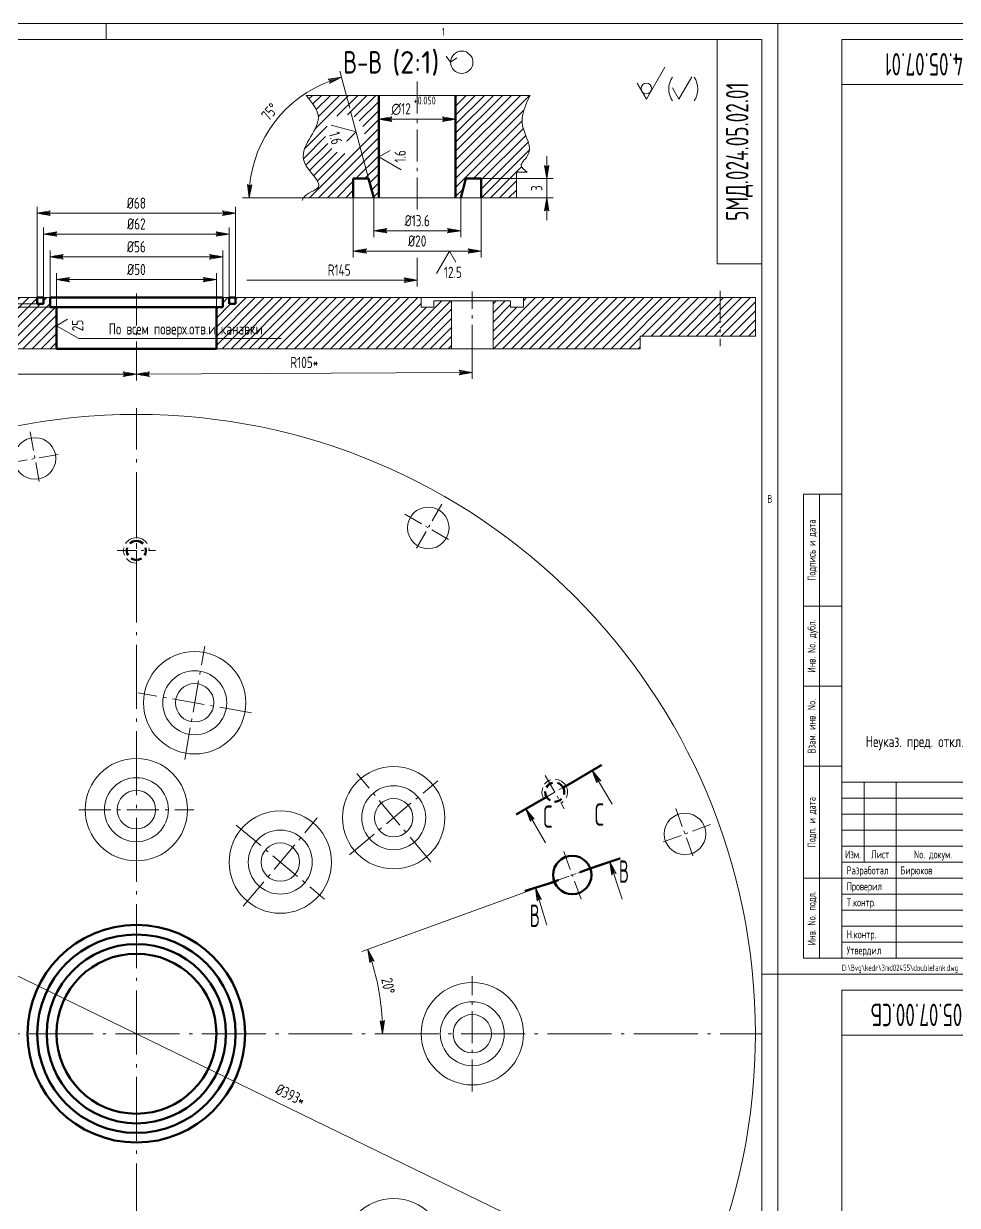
# Model space of a CAD drawing. Extents: x -414 to 4851, y -2165 to 1761.
# Drawn here: x 399.9 to 691.8, y 1238.7 to 1607.9 of the extents above; entities that cross this region are included whole.
import ezdxf
from ezdxf.enums import TextEntityAlignment as Align

# ---------------------------------------------------------------- set-up
doc = ezdxf.new("R2010")
doc.units = 0
for name, pattern in [('S-P10', [15, 10, -2, 1, -2]), ('S-P20', [27, 20, -3, 1, -3]), ('S-P6', [9.8, 6, -1.5, 0.8, -1.5])]:
    doc.linetypes.add(name, pattern=pattern)
for name, color, linetype, lineweight in [('1', 9, 'CONTINUOUS', 20), ('2', 2, 'CONTINUOUS', 50), ('DIM', 4, 'CONTINUOUS', 20), ('HATCH', 5, 'CONTINUOUS', 20), ('TR', 3, 'CONTINUOUS', 20)]:
    doc.layers.add(name, color=color, linetype=linetype, lineweight=lineweight)
doc.styles.add('SIMPLEX', font='simplex.shx', dxfattribs={"width": 0.7})
pattern_1 = [(45, (-1573.865780161137, -28.8072000388579), (-1.414213562373095, 1.414213562373095), [])]

# ---------------------------------------------------------------- blocks, each defined once
blk = doc.blocks.new('LEADR')
at = {"layer": 'DIM'}
for p, q in [((-1.170416226631389, 0.2000000000000028), (0, 0)), ((-0.9997944300187243, -0.0002412563466975826), (-1.170416226631389, 0.2000000000000028)), ((0, 0), (-1.170416226631389, -0.1999999999999886)), ((-0.4381870021173455, 0.07487712356459042), (-1.063684681848329, 0.07474016190496968)), ((0, 0), (-1, 0)), ((-1.170416226631389, -0.1999999999999886), (-0.9997944300187243, -0.0002412563466975826)), ((-0.4396274744967172, -0.07512327059271229), (-1.063870801763059, -0.07525989858129378))]:
    blk.add_line(p, q, dxfattribs=at)
blk = doc.blocks.new('SHTAMP1')
at = {"layer": 'DIM', "color": 2}
for p, q in [((-185, 55), (0, 55)), ((-185, 55), (-185, 0)), ((-178, 55), (-178, 29.99999999999999)), ((-168, 55), (-168, 0)), ((-145, 55), (-145, 0)), ((-130, 55), (-130, 0)), ((-120, 55), (-120, 0)), ((-120, 40), (0, 40)), ((-49.99999999999997, 40), (-50, 0)), ((-34.99999999999997, 40), (-34.99999999999997, 20)), ((-17.99999999999997, 40), (-17.99999999999997, 20.00000000000001)), ((-185, 35), (-120, 35)), ((-49.99999999999997, 35), (0, 35)), ((-185, 30), (-120, 30)), ((-50, 20), (0, 20)), ((-29.99999999999994, 20.00000000000001), (-29.99999999999997, 15)), ((-120, 15), (0, 15))]:
    blk.add_line(p, q, dxfattribs=at)
at = {"layer": 'DIM'}
for p, q in [((-185, 50), (-120, 50)), ((-185, 45), (-120, 45)), ((-185, 40), (-120, 40)), ((-44.99999999999997, 35), (-44.99999999999997, 20)), ((-39.99999999999997, 35), (-39.99999999999997, 20)), ((-185, 25), (-120, 25)), ((-185, 20), (-120, 20)), ((-185, 15), (-120, 15)), ((-185, 10), (-120, 10)), ((-185, 5), (-120, 5))]:
    blk.add_line(p, q, dxfattribs=at)
at = {"layer": 'DIM', "style": 'SIMPLEX', "width": 0.6}
blk.add_text('1', height=2.5, dxfattribs=at).set_placement((-35.17607202795625, 16.2))
at = {"layer": 'DIM', "style": 'SIMPLEX', "width": 0.6, "flags": 8}
blk.add_attdef('ОБОЗНАЧЕНИЕ2', text='', height=7, dxfattribs=at).set_placement((-117, 60), align=Align.MIDDLE)
at = {"layer": 'DIM', "style": 'SIMPLEX', "width": 0.6}
for tag, height, p in [('ОБОЗНАЧЕНИЕ', 7, (-60, 47.5)), ('МАСШТАБ', 5, (-9, 27.5))]:
    blk.add_attdef(tag, text='', height=height, dxfattribs=at).set_placement(p, align=Align.MIDDLE)
at = {"layer": 'DIM', "style": 'SIMPLEX', "width": 0.9108433734939759}
blk.add_attdef('ДАТА', text='', height=2.5, dxfattribs=at).set_placement((-129.5, 26.2), (-120.5, 26.2), align=Align.FIT)
at = {"layer": 'DIM', "style": 'SIMPLEX', "width": 0.6}
for tag, p in [('ЛИСТОВ', (-13.325, 16.2)), ('FORMAT', (-20, -3.8))]:
    blk.add_attdef(tag, p, '', height=2.5, dxfattribs=at)
blk.add_attdef('ТЕЛЕФОН', text='', height=2.5, dxfattribs=at).set_placement((-137.5, 12.5), align=Align.MIDDLE_CENTER)
at = {"layer": 'TR', "style": 'SIMPLEX', "width": 0.7}
for s, p in [('Литера', (-42.49999999999997, 36.2)), ('Масса', (-26.49999999999997, 36.2)), ('Масштаб', (-9, 36.2)), ('Изм.', (-181.5, 31.2)), ('Лист', (-173, 31.2)), ('No. докум.', (-156.5, 31.2)), ('Подпись', (-137.5, 31.2)), ('Дата', (-125, 31.2)), ('Институт ядерной физики', (-25, 10.70243239950646)), ('СО РАН', (-25, 6.416718113792172)), ('Новосибирск', (-25, 2.131003828077887))]:
    blk.add_text(s, height=2.5, dxfattribs=at).set_placement(p, align=Align.CENTER)
at = {"layer": 'TR', "style": 'SIMPLEX'}
for s, width, p in [('Разработал', 0.6, (-183.5, 26.2)), ('Проверил', 0.7, (-183.5, 21.2)), ('T.контр.', 0.7, (-183.5, 16.2)), ('Лист', 0.7, (-48.5, 16.2)), ('Листов', 0.7, (-28.49999999999997, 16.2)), ('Н.контр.', 0.7, (-183.5, 6.200000000000001)), ('Утвердил', 0.7, (-183.5, 1.200000000000001))]:
    blk.add_text(s, height=2.5, dxfattribs=dict(at, width=width)).set_placement(p)
at = {"layer": 'TR', "style": 'SIMPLEX', "width": 0.6}
for tag, height, p in [('НАИМЕНОВАНИЕ', 5, (-85.34568711718521, 29.20002082529924)), ('НАИМЕНОВАНИЕ2', 5, (-85.34568711718521, 21.20002082529924)), ('МАТЕРИАЛ', 3.5, (-85, 9)), ('СОРТАМЕНТ', 3.5, (-85, 3))]:
    blk.add_attdef(tag, text='', height=height, dxfattribs=at).set_placement(p, align=Align.CENTER)
for tag, p, height in [('РАЗРАБОТАЛ', (-166.7, 26.2), 2.5), ('ПРОВЕРИЛ', (-166.7, 21.2), 2.5), ('НОРМОКОНТРОЛЬ', (-166.7, 6.199999999999998), 2.5), ('УТВЕРДИЛ', (-166.7, 1.199999999999999), 2.5), ('ФАЙЛ', (-185, -4), 2)]:
    blk.add_attdef(tag, p, '', height=height, dxfattribs=at)
blk = doc.blocks.new('STREL')
at = {"layer": 'DIM'}
for p, q in [((-1.4210854715202e-14, 1.4210854715202e-14), (1.170416226631374, 0.2000000000000028)), ((1.170416226631374, -0.1999999999999886), (-1.4210854715202e-14, 1.4210854715202e-14)), ((-1.4210854715202e-14, 1.4210854715202e-14), (3.5, 1.4210854715202e-14)), ((0.439627474496703, 0.0751232705927265), (1.063870801763045, 0.075259898581308)), ((1.170416226631374, 0.2000000000000028), (0.99979443001871, 0.0002412563467117934)), ((0.99979443001871, 0.0002412563467117934), (1.170416226631374, -0.1999999999999886)), ((0.4381870021173313, -0.07487712356457621), (1.063684681848315, -0.07474016190495547))]:
    blk.add_line(p, q, dxfattribs=at)

msp = doc.modelspace()

# ---------------------------------------------------------------- hatches: boundary and pattern name
at = {"layer": 'HATCH'}
h = msp.add_hatch(dxfattribs=at)
h.set_pattern_fill('U', color=256, scale=2, angle=45, style=0, pattern_type=0)
h.set_pattern_definition(pattern_1)
edge = h.paths.add_edge_path()
edge.add_line((510.9390383464038, 1585.525732301037), (488.211526658657, 1585.525732301036))
edge.add_spline(control_points=[(488.211526658657, 1585.525732301037), (490.1109951604485, 1583.239196701596), (495.5254759472273, 1576.721371815435), (481.8399708099569, 1566.61400688868), (495.8926226801691, 1556.582800582905), (488.3584914086573, 1555.129950429314), (487.3342560313968, 1553.507591871476)], knot_values=[0, 0, 0, 0, 7.93250012551474, 22.61178296991987, 31.48749630963797, 37.23832484005002, 37.23832484005002, 37.23832484005002, 37.23832484005062], degree=3, periodic=0)
edge.add_line((487.3342560313959, 1553.507591871475), (502.9390383464033, 1553.507591871475))
edge.add_line((502.9390383464033, 1553.507591871475), (502.9390383464033, 1559.507591871475))
edge.add_line((502.9390383464033, 1559.507591871475), (507.7313431918164, 1559.507591871475))
edge.add_line((507.7313431918164, 1559.507591871475), (505.0414601105567, 1569.546372197157))
edge.add_arc((500.3175241814024, 1573.427097593843), 6.11355872362715, 179.9999999999979, 320.5968086093783, ccw=False)
edge.add_arc((500.3175241814024, 1573.427097593843), 6.113558723627193, 0, 180, ccw=False)
edge.add_arc((500.3175241814024, 1573.427097593843), 6.11355872362715, -39.403191390621714, 2.2168933355715126e-12, ccw=False)
edge.add_line((505.0414601105567, 1569.546372197157), (507.7313431918164, 1559.507591871475))
edge.add_line((507.7313431918164, 1559.507591871475), (509.339038346403, 1553.507591871475))
edge.add_line((509.339038346403, 1553.507591871475), (510.9390383464038, 1553.507591871475))
edge.add_line((510.9390383464038, 1553.507591871475), (510.9390383464038, 1585.525732301037))
h = msp.add_hatch(dxfattribs=at)
h.set_pattern_fill('U', color=256, scale=2, angle=45, style=0, pattern_type=0)
h.set_pattern_definition(pattern_1)
edge = h.paths.add_edge_path()
edge.add_line((534.9390383464029, 1553.507591871475), (536.5390383464037, 1553.507591871475))
edge.add_line((536.5390383464037, 1553.507591871475), (538.1467335009902, 1559.507591871475))
edge.add_line((538.1467335009902, 1559.507591871475), (542.9390383464033, 1559.507591871475))
edge.add_line((542.9390383464033, 1559.507591871475), (542.9390383464033, 1553.507591871475))
edge.add_line((542.9390383464033, 1553.507591871475), (553.9390383464033, 1553.507591871475))
edge.add_line((553.9390383464033, 1553.507591871475), (553.9390383464033, 1561.507591871475))
edge.add_line((553.9390383464033, 1561.507591871475), (557.3342560313968, 1561.507591871475))
edge.add_spline(control_points=[(557.3342560313968, 1561.507591871475), (556.3928366559549, 1562.185084719634), (554.2944136723518, 1563.695215699397), (560.208894073784, 1568.098212408811), (553.764992066459, 1576.208789261225), (556.7117355565633, 1582.383179830099), (558.211526658657, 1585.525732301037)], knot_values=[0, 0, 0, 0, 2.837004643802143, 6.323680927376103, 15.86114427709566, 25.74688950753536, 25.74688950753536, 25.74688950753536, 25.74688950753536], degree=3, periodic=0)
edge.add_line((558.211526658657, 1585.525732301037), (534.9390383464029, 1585.525732301037))
edge.add_line((534.9390383464029, 1585.525732301037), (534.9390383464029, 1553.507591871475))
h = msp.add_hatch(dxfattribs=at)
h.set_pattern_fill('U', color=256, scale=2, angle=45, style=0, pattern_type=0)
h.set_pattern_definition(pattern_1)
h.paths.add_polyline_path([(371.6434447956765, 1506.337130181635), (410.1434447956767, 1506.337130181635), (410.1434447956767, 1519.337130181635), (408.1434447956769, 1519.337130181635), (408.1434447956767, 1522.337130181635), (406.1434447956767, 1522.337130181636), (406.1434447956767, 1520.337130181636), (404.1434447956767, 1520.337130181636), (388.6166012095634, 1520.337130181636), (389.3166012095639, 1516.240673388425), (388.617445606777, 1516.83784967657), (387.9166012095634, 1516.240673388425), (388.6166012095637, 1520.337130181636), (404.1434447956765, 1520.337130181636), (404.1434447956767, 1522.337130181636), (381.1434447956769, 1522.337130181636), (381.1434447956767, 1519.337130181635), (377.1434447956767, 1519.337130181635), (377.1434447956767, 1521.337130181635), (371.6434447956767, 1521.337130181635)])
h.paths.add_polyline_path([(382.1856067555343, 1515.240673388425), (382.8856067555341, 1519.337130181636), (383.5856067555339, 1515.240673388425), (382.8864511527474, 1515.83784967657)], flags=16)
h.paths.add_polyline_path([(382.8416012095634, 1509.428796848302), (382.8416012095634, 1512.812130181636), (388.0916012095634, 1512.812130181636), (388.0916012095634, 1509.428796848302)], flags=24)
h = msp.add_hatch(dxfattribs=at)
h.set_pattern_fill('U', color=256, scale=2, angle=45, style=0, pattern_type=0)
h.set_pattern_definition(pattern_1)
h.paths.add_polyline_path([(533.6434447956767, 1506.337130181635), (533.6434447956767, 1521.337130181635), (528.1434447956767, 1521.337130181635), (528.1434447956767, 1519.337130181635), (524.1434447956767, 1519.337130181635), (524.1434447956767, 1522.337130181635), (466.1434447956767, 1522.337130181636), (466.1434447956767, 1520.337130181635), (464.1434447956767, 1520.337130181635), (464.1434447956767, 1522.337130181635), (462.1434447956769, 1522.337130181635), (462.1434447956765, 1519.337130181635), (460.1434447956767, 1519.337130181635), (460.1434447956767, 1506.337130181635)])
h = msp.add_hatch(dxfattribs=at)
h.set_pattern_fill('U', color=256, scale=2, angle=45, style=0, pattern_type=0)
h.set_pattern_definition(pattern_1)
h.paths.add_polyline_path([(556.1434447956767, 1522.337130181635), (556.1434447956767, 1519.337130181635), (552.1434447956767, 1519.337130181635), (552.1434447956767, 1521.337130181635), (546.6434447956767, 1521.337130181635), (546.6434447956767, 1506.337130181635), (575.1434447956767, 1506.337130181635), (592.6434447956767, 1506.337130181635), (592.6434447956767, 1510.337130181635), (617.6434447956767, 1510.337130181635), (617.6434447956767, 1522.337130181635)])
h = msp.add_hatch(dxfattribs=at)
h.set_pattern_fill('U', color=256, scale=2, angle=45, style=0, pattern_type=0)
h.set_pattern_definition([(45, (-1048.727422559044, 279.2089286479256), (-1.414213562373095, 1.414213562373095), [])])
h.paths.add_polyline_path([(628.6434447956767, 1522.337130181635), (617.6434447956767, 1522.337130181636), (617.6434447956767, 1510.337130181635), (628.6434447956767, 1510.337130181635)])

# ---------------------------------------------------------------- linework, layer by layer
at = {"layer": '1', "linetype": 'S-P10'}
for p, q in [((522.9390383464033, 1589.862806213953), (522.9390383464033, 1548.707591871475)), ((435.1434447956767, 1523.642935707259), (435.1434447956767, 1503.296845584734)), ((540.1434447956767, 1503.83122710396), (540.1434447956767, 1524.255503002987)), ((617.6434447956767, 1524.451692530549), (617.6434447956767, 1507.166393599942)), ((450.2508362527001, 1378.019503852415), (456.5021706487096, 1413.472582960854)), ((471.1030430049245, 1392.62037620863), (435.6499638964851, 1398.871710604639)), ((527.1482882975279, 1346.045128381298), (504.0079343488123, 1373.622728333581)), ((501.7893113470282, 1348.263751383081), (529.3669112993116, 1371.404105331797)), ((417.1434447956769, 1362.341229340353), (453.1434447956769, 1362.341229340353)), ((468.568400499377, 1332.17554038254), (491.7087544480923, 1359.753140334823)), ((466.3497774975929, 1357.534517333039), (493.9273774498765, 1334.394163384324)), ((540.1434447956772, 1274.341229340353), (540.1434447956772, 1310.341229340353))]:
    msp.add_line(p, q, dxfattribs=at)
at = {"layer": '1'}
for p, q in [((488.211526658657, 1585.525732301037), (558.211526658657, 1585.525732301037)), ((553.9390383464033, 1553.507591871475), (553.9390383464033, 1561.507591871475)), ((553.9390383464033, 1561.507591871475), (557.3342560313968, 1561.507591871475)), ((487.3342560313968, 1553.507591871475), (553.9390383464033, 1553.507591871475)), ((404.1025742115401, 1522.337130181636), (323.6434447956767, 1522.337130181635)), ((408.1001991805622, 1522.337130181636), (406.1998275560561, 1522.337130181636)), ((464.0892459400652, 1522.337130181635), (462.2246299691644, 1522.337130181635)), ((628.6434447956767, 1522.337130181635), (466.223448376641, 1522.337130181635)), ((524.1434447956767, 1522.337130181635), (524.1434447956767, 1519.337130181635)), ((533.6434447956767, 1521.337130181635), (528.1434447956767, 1521.337130181635)), ((528.1434447956767, 1519.337130181635), (528.1434447956767, 1521.337130181635)), ((546.6434447956767, 1521.337130181635), (533.6434447956767, 1521.337130181635)), ((533.6434447956767, 1521.337130181635), (533.6434447956767, 1506.337130181635)), ((552.1434447956767, 1521.337130181635), (546.6434447956767, 1521.337130181635)), ((546.6434447956767, 1506.337130181635), (546.6434447956767, 1521.337130181635)), ((552.1434447956767, 1519.337130181635), (552.1434447956767, 1521.337130181635)), ((556.1434447956767, 1522.337130181635), (556.1434447956767, 1519.337130181635)), ((628.6434447956767, 1510.337130181635), (628.6434447956767, 1522.337130181635)), ((524.1434447956767, 1519.337130181635), (528.1434447956767, 1519.337130181635)), ((556.1434447956767, 1519.337130181635), (552.1434447956767, 1519.337130181635)), ((592.6434447956767, 1510.337130181635), (628.6434447956767, 1510.337130181635)), ((592.6434447956767, 1506.337130181635), (592.6434447956767, 1510.337130181635)), ((314.1434447956769, 1506.337130181635), (410.1299945544436, 1506.337130181635)), ((460.2083721061133, 1506.337130181635), (575.1434447956767, 1506.337130181635)), ((575.1434447956767, 1506.337130181635), (592.6434447956767, 1506.337130181635))]:
    msp.add_line(p, q, dxfattribs=at)
at = {"layer": '1', "linetype": 'S-P20'}
for p, q in [((435.1434447956767, 1096.841229340353), (435.1434447956769, 1487.841229340353)), ((239.6434447956769, 1292.341229340353), (630.6434447956767, 1292.341229340353))]:
    msp.add_line(p, q, dxfattribs=at)
at = {"layer": '1', "linetype": 'S-P6'}
for p, q in [((401.9766428612932, 1480.439510165684), (404.9286618816309, 1463.697778364477)), ((395.0817864708583, 1470.592634754912), (411.8235182720657, 1473.54465377525)), ((530.6434447956767, 1457.75208146318), (522.1434447956767, 1443.029649598845)), ((519.0322288635089, 1454.640865531013), (533.7546607278446, 1446.140865531013)), ((435.1434447956769, 1437.341229340353), (435.1434447956769, 1449.341229340353)), ((429.1434447956769, 1443.341229340353), (441.1434447956769, 1443.341229340353)), ((560.7171283444213, 1364.841229340353), (571.1094331898339, 1370.841229340353)), ((562.9132807671272, 1373.037381763059), (568.9132807671272, 1362.645076917646)), ((603.7301768708367, 1362.747292773967), (609.5445193073729, 1346.772518220607)), ((614.624735365785, 1357.667076715555), (598.6499608124245, 1351.852734279019)), ((574.1350359562393, 1334.416609156287), (568.6627136630286, 1349.451691088862)), ((563.8813338433465, 1339.19798897597), (578.916415775921, 1344.67031126918)), ((564.821026464132, 1339.540009119295), (576.097337913563, 1343.644250839203))]:
    msp.add_line(p, q, dxfattribs=at)
at = {"layer": '1'}
for centre, radius in [((435.1434447956767, 1292.341229340353), 193.5), ((403.4526523714619, 1472.068644265081), 6.5), ((526.3934447956767, 1450.390865531013), 6.5), ((453.3765034507048, 1395.746043406635), 16), ((453.3765034507048, 1395.746043406635), 10), ((453.3765034507048, 1395.746043406635), 6), ((435.1434447956769, 1362.341229340353), 16), ((515.5781113231697, 1359.833928357439), 16), ((435.1434447956769, 1362.341229340353), 10), ((515.5781113231697, 1359.833928357439), 10), ((435.1434447956769, 1362.341229340353), 6), ((515.5781113231697, 1359.833928357439), 6), ((480.1385774737346, 1345.964340358681), 16), ((606.6373480891048, 1354.759905497287), 6.5), ((480.1385774737346, 1345.964340358681), 10), ((480.1385774737346, 1345.964340358681), 6), ((540.1434447956772, 1292.341229340353), 16), ((540.1434447956772, 1292.341229340353), 10), ((540.1434447956772, 1292.341229340353), 6), ((515.5781113231701, 1224.848530323266), 16)]:
    msp.add_circle(centre, radius, dxfattribs=at)
for centre, start, end in [((435.1434447956769, 1443.341229340353), 32.63420030744857, 147.3657996925514), ((435.1434447956769, 1443.341229340353), 168.2008413555655, 202.4206835196446), ((435.1434447956769, 1443.341229340353), 6.361109362927034e-15, 11.79915864443455), ((435.1434447956769, 1443.341229340353), 219.2346630942988, 270), ((565.9132807671272, 1367.841229340353), 108.2008413555654, 142.4206835196446), ((565.9132807671272, 1367.841229340353), 332.6342003074485, 87.36579969255135), ((565.9132807671272, 1367.841229340353), 159.2346630942988, 209.9999999999999), ((565.9132807671272, 1367.841229340353), 299.9999999999999, 311.7991586444345)]:
    msp.add_arc(centre, 4, start, end, dxfattribs=at)
for points in [[(488.211526658657, 1585.525732301037), (492.0340684157122, 1578.574996170463), (487.6802048521195, 1564.556250973561), (492.0340684157122, 1556.821772364213), (487.3342560313968, 1553.507591871475), (486.9545623738577, 1552.71283020337)], [(558.211526658657, 1585.525732301037), (555.8907151780204, 1575.916268589023), (557.3420044815557, 1566.4898712653), (555.4069535258463, 1563.589442106495), (557.3342560313968, 1561.507591871475)]]:
    msp.add_spline(points, degree=3, dxfattribs=at)
at = {"layer": '2'}
for p, q in [((510.9390383464038, 1585.525732301037), (510.9390383464038, 1553.507591871475)), ((534.9390383464029, 1585.525732301037), (534.9390383464029, 1553.507591871475)), ((507.7313431918164, 1559.507591871475), (502.9390383464033, 1559.507591871475)), ((502.9390383464033, 1553.507591871475), (502.9390383464033, 1559.507591871475)), ((507.7313431918164, 1559.507591871475), (509.339038346403, 1553.507591871475)), ((538.1467335009902, 1559.507591871475), (536.5390383464037, 1553.507591871475)), ((538.1467335009902, 1559.507591871475), (542.9390383464033, 1559.507591871475)), ((542.9390383464033, 1553.507591871475), (542.9390383464033, 1559.507591871475)), ((404.1434447956767, 1522.337130181636), (404.1434447956765, 1520.337130181636)), ((406.1434447956767, 1522.337130181636), (404.1434447956767, 1522.337130181636)), ((406.1434447956767, 1522.337130181636), (406.1434447956767, 1520.337130181636)), ((408.1434447956767, 1522.337130181636), (408.1434447956767, 1519.337130181635)), ((462.1434447956767, 1522.337130181636), (408.1434447956767, 1522.337130181636)), ((462.1434447956767, 1522.337130181635), (462.1434447956767, 1519.337130181635)), ((464.1434447956767, 1522.337130181635), (464.1434447956767, 1520.337130181635)), ((466.1434447956767, 1522.337130181635), (464.1434447956767, 1522.337130181635)), ((466.1434447956767, 1522.337130181635), (466.1434447956767, 1520.337130181635)), ((406.1434447956767, 1520.337130181636), (404.1434447956767, 1520.337130181636)), ((462.1434447956767, 1519.337130181635), (408.1434447956767, 1519.337130181635)), ((410.1434447956767, 1506.337130181635), (410.1434447956767, 1519.337130181635)), ((460.1434447956767, 1506.337130181635), (460.1434447956767, 1519.337130181635)), ((466.1434447956767, 1520.337130181635), (464.1434447956767, 1520.337130181635)), ((410.1434447956767, 1506.337130181635), (460.1434447956767, 1506.337130181635))]:
    msp.add_line(p, q, dxfattribs=at)
for centre, radius in [((571.398874809634, 1341.934150122575), 6), ((435.1434447956767, 1292.341229340353), 34), ((435.1434447956767, 1292.341229340353), 31), ((435.1434447956767, 1292.341229340353), 28), ((435.1434447956767, 1292.341229340353), 25)]:
    msp.add_circle(centre, radius, dxfattribs=at)
for centre, start, end in [((435.1434447956769, 1443.341229340353), 164.1784439711655, 210.5665496246336), ((435.1434447956769, 1443.341229340353), 45.97456943470683, 134.0254305652932), ((435.1434447956769, 1443.341229340353), 329.4334503753664, 15.82155602883454), ((435.1434447956769, 1443.341229340353), 237.4935216933502, 302.5064783066498), ((565.9132807671272, 1367.841229340353), 104.1784439711654, 150.5665496246335), ((565.9132807671272, 1367.841229340353), 345.9745694347068, 74.02543056529309), ((565.9132807671272, 1367.841229340353), 177.4935216933501, 242.5064783066498), ((565.9132807671272, 1367.841229340353), 269.4334503753664, 315.8215560288345)]:
    msp.add_arc(centre, 3, start, end, dxfattribs=at)
at = {"layer": 'DIM'}
for p, q in [((425.666142646561, 1602.933691005587), (425.666142646561, 1607.933691005587)), ((501.8317804662524, 1581.52505970572), (498.7299656405385, 1593.101190230957)), ((507.7313431918164, 1559.507591871475), (502.0821534773745, 1580.590654907368)), ((514.4390383464038, 1578.082569776631), (531.4390383464029, 1578.082569776631)), ((563.4269846706488, 1563.007591871475), (563.4269846706488, 1566.507591871475)), ((542.9390383464033, 1559.507591871475), (565.4269846706488, 1559.507591871475)), ((563.4269846706488, 1559.507591871475), (563.4269846706488, 1553.507591871475)), ((487.3342560313968, 1553.507591871475), (468.3487290681085, 1553.507591871475)), ((502.9390383464033, 1553.507591871475), (502.9390383464033, 1534.871083794786)), ((509.339038346403, 1553.507591871475), (509.339038346403, 1541.221385249232)), ((536.5390383464037, 1553.507591871475), (536.5390383464037, 1541.221385249232)), ((542.9390383464033, 1553.507591871475), (542.9390383464033, 1534.871083794786)), ((553.9390383464033, 1553.507591871475), (565.4269846706488, 1553.507591871475)), ((404.1434447956767, 1522.337130181636), (404.1434447956767, 1550.701462469322)), ((462.6434447956767, 1548.701462469322), (407.6434447956767, 1548.701462469322)), ((466.1434447956767, 1522.337130181635), (466.1434447956767, 1550.701462469322)), ((563.4269846706488, 1550.007591871475), (563.4269846706488, 1546.507591871475)), ((406.1434447956767, 1522.337130181636), (406.1434447956767, 1544.200078585081)), ((464.1434447956767, 1522.337130181635), (464.1434447956767, 1544.200078585081)), ((460.6434447956767, 1542.200078585081), (409.6434447956767, 1542.200078585081)), ((512.839038346403, 1543.221385249232), (533.0390383464037, 1543.221385249232)), ((408.1434447956767, 1522.337130181636), (408.1434447956767, 1537.079515377593)), ((462.1434447956767, 1522.337130181636), (462.1434447956767, 1537.079515377593)), ((506.4390383464033, 1536.871083794786), (539.4390383464033, 1536.871083794786)), ((458.6434447956767, 1535.079515377593), (411.6434447956767, 1535.079515377593)), ((522.9390383464033, 1534.770927451191), (522.9390383464033, 1525.801237411215)), ((410.1434447956767, 1519.337130181635), (410.1434447956767, 1529.958952170105)), ((460.1434447956767, 1519.337130181635), (460.1434447956767, 1529.958952170105)), ((456.6434447956767, 1527.958952170105), (413.6434447956767, 1527.958952170105)), ((519.4390383464033, 1527.801237411215), (469.6434447956767, 1527.801237411215)), ((404.1434447956765, 1520.337130181636), (386.6166012095634, 1520.337130181636)), ((408.1434447956767, 1519.337130181635), (390.0106283338132, 1519.337130181635)), ((417.1434447956767, 1509.52157755478), (420.6434447956767, 1509.52157755478)), ((420.6434447956767, 1509.52157755478), (480.3599745132542, 1509.52157755478)), ((435.1434447956767, 1504.418757360284), (435.1434447956767, 1496.398046117729)), ((435.1434447956767, 1503.296845584734), (435.1434447956767, 1496.398046117729)), ((540.1434447956767, 1503.83122710396), (540.1434447956767, 1496.932427636955)), ((431.6434447956767, 1498.398046117729), (365.1434447956767, 1498.398046117729)), ((536.6434447956767, 1498.932427636955), (435.1434447956767, 1498.398046117729)), ((609.1686498407375, 1207.739349875269), (261.1182397506159, 1376.943108805436)), ((563.8813338433465, 1339.19798897597), (505.5885944980041, 1317.981166980428)), ((630.6661426465607, 1310.933691005587), (635.6661426465607, 1310.933691005587))]:
    msp.add_line(p, q, dxfattribs=at)
at = {"layer": 'DIM', "color": 2}
for p, q in [((643.6661426465607, 1315.933691005587), (643.6661426465607, 1460.933691005587)), ((655.6661426465607, 1460.933691005587), (643.6661426465607, 1460.933691005587)), ((648.6661426465607, 1315.933691005587), (648.6661426465607, 1460.933691005587)), ((655.6661426465607, 1425.933691005587), (643.6661426465607, 1425.933691005587)), ((655.6661426465607, 1400.933691005587), (643.6661426465607, 1400.933691005587)), ((655.6661426465607, 1375.933691005587), (643.6661426465607, 1375.933691005587)), ((655.6661426465607, 1340.933691005587), (643.6661426465607, 1340.933691005587)), ((655.6661426465607, 1315.933691005587), (643.6661426465607, 1315.933691005587)), ((655.6661426465607, 1315.933691005587), (643.6661426465607, 1315.933691005587))]:
    msp.add_line(p, q, dxfattribs=at)
at = {"layer": 'DIM'}
for points in [[(215.666142646561, 1013.933691005587), (215.666142646561, 1607.933691005587), (635.6661426465607, 1607.933691005587), (635.6661426465607, 1013.933691005587)], [(635.6661426465607, 1310.933691005587), (635.6661426465607, 1607.933691005587), (845.6661426465607, 1607.933691005587), (845.6661426465607, 1310.933691005587)], [(635.6661426465607, 1013.933691005587), (635.6661426465607, 1310.933691005587), (1055.666142646561, 1310.933691005587), (1055.666142646561, 1013.933691005587)]]:
    msp.add_lwpolyline(points, close=True, dxfattribs=at)
at = {"layer": 'DIM', "color": 2}
for points in [[(235.666142646561, 1572.765114613751), (235.666142646561, 1602.933691005587), (630.6661426465607, 1602.933691005587), (630.6661426465607, 1018.933691005587), (235.666142646561, 1018.933691005587), (235.666142646561, 1565.030636004402)], [(616.6661426465607, 1602.933691005587), (616.6661426465607, 1532.933691005587), (630.6661426465607, 1532.933691005587)], [(655.6661426465607, 1588.933691005587), (725.6661426465607, 1588.933691005587), (725.6661426465607, 1602.933691005587)], [(655.6661426465607, 1291.933691005587), (725.6661426465607, 1291.933691005587), (725.6661426465607, 1305.933691005587)]]:
    msp.add_lwpolyline(points, dxfattribs=at)
for points in [[(655.6661426465607, 1315.933691005587), (655.6661426465607, 1602.933691005587), (840.6661426465607, 1602.933691005587), (840.6661426465607, 1315.933691005587)], [(655.6661426465607, 1018.933691005587), (655.6661426465607, 1305.933691005587), (1050.666142646561, 1305.933691005587), (1050.666142646561, 1018.933691005587)]]:
    msp.add_lwpolyline(points, close=True, dxfattribs=at)
at = {"layer": 'DIM', "flags": 128}
msp.add_lwpolyline([(532.0035190685821, 1597.772948776251), (533.3485558118255, 1595.852037232393, 2291831.180469925), (533.3485558118309, 1595.852043341045), (535.2694673556834, 1597.197073975636)], format="xyb", dxfattribs=at)
for points in [[(591.6793913006127, 1589.333691005588), (594.5661426465608, 1584.333691005588), (600.3396453384571, 1594.333691005588)], [(602.6954167043973, 1587.833691005588), (604.7161426465609, 1584.333691005588), (608.7575945308881, 1591.333691005588)], [(500.9667587810604, 1571.23040301646), (503.8244968143072, 1574.088141049707), (496.0170113127542, 1576.180150484765)], [(514.4390383464038, 1568.306528266199), (510.9390383464038, 1566.285802324035), (517.9390383464038, 1562.244350439708)], [(535.0340625004646, 1533.371083794785), (533.013336558301, 1536.871083794785), (528.9718846739738, 1529.871083794785)], [(413.6434447956767, 1515.583755381271), (410.1434447956767, 1513.563029439108), (417.1434447956767, 1509.52157755478)]]:
    msp.add_lwpolyline(points, dxfattribs=at)
at = {"layer": 'DIM', "color": 2, "flags": 128}
for points in [[(580.6389071929871, 1376.350690208384, 0.7, 0.7, 0), (571.6110930425243, 1370.988920755609, 0, 0, 0), (571.6110930425243, 1370.988920755609, 0, 0, 0)], [(586.4326816011735, 1347.144342232359, 0.7, 0.7, 0), (576.4798604110383, 1343.798994663391, 0, 0, 0), (576.4798604110383, 1343.798994663391, 0, 0, 0)]]:
    msp.add_lwpolyline(points, format="xyseb", dxfattribs=at)
at = {"layer": 'DIM', "color": 2, "const_width": 0.7, "flags": 128}
for points in [[(568.161236070634, 1369.020786775777), (571.2053869903566, 1370.747965162033), (574.2146583738445, 1372.535221646291)], [(553.8295798119775, 1360.822464987228), (562.922846551714, 1366.072464987228)], [(557.504090045215, 1362.943944459528), (560.5351789584606, 1364.693944459528), (563.5793298781832, 1366.421122845784)], [(573.7481063615987, 1342.789200480889), (577.0370305343495, 1343.986270982529), (580.354637597728, 1345.101386838851)], [(556.5476706013542, 1336.937317717877), (566.5817491837774, 1340.030417619553)], [(560.5366409825388, 1338.166955675411), (563.8813338433465, 1339.19798897597), (567.1702580160973, 1340.395059477609)]]:
    msp.add_lwpolyline(points, dxfattribs=at)
at = {"layer": 'DIM'}
msp.add_circle((594.5661426465608, 1587.668691005588), 1.665, dxfattribs=at)
for centre, radius, start, end in [((509.3390383464034, 1553.507591871475), 38.9903092782949, 110.1449352958939, 174.855064704105), ((608.2161426465609, 1587.483691005588), 6.649999999999909, 146.0000000000001, 214.0000000000001), ((604.0161426465611, 1587.483691005588), 6.649999999999909, 325.9999999999999, 33.99999999999987), ((435.1434447956653, 1292.341229340352), 76.96616249196614, 2.60572314786316, 17.39427685213537)]:
    msp.add_arc(centre, radius, start, end, dxfattribs=at)

# ---------------------------------------------------------------- block references
ref = msp.add_blockref('SHTAMP1', (840.6661426465607, 1315.933691005587), dxfattribs=at)
ref.add_attrib('ФАЙЛ', 'D:\\Bvg\\kedr\\3md02455\\doubletank.dwg', (655.6661426465607, 1311.933691005587), dxfattribs={"layer": 'TR', "height": 2, "style": 'SIMPLEX', "width": 0.6})
ref.add_attrib('РАЗРАБОТАЛ', 'Бирюков', (673.9661426465609, 1342.133691005587), dxfattribs={"layer": 'TR', "height": 2.5, "style": 'SIMPLEX', "width": 0.6})
ref.add_attrib('ТЕЛЕФОН', '40-79', dxfattribs={"height": 2.5, "style": 'SIMPLEX', "width": 0.6}).set_placement((703.1661426465607, 1328.433691005587), align=Align.MIDDLE_CENTER)
ref.add_attrib('ДАТА', '28.10.05', dxfattribs={"height": 2.5, "style": 'SIMPLEX', "width": 0.5815384615384617}).set_placement((711.1661426465607, 1342.133691005587), (720.1661426465607, 1342.133691005587), align=Align.FIT)
ref.add_attrib('ОБОЗНАЧЕНИЕ', '5МД.024.05.07.01', dxfattribs={"height": 7, "style": 'SIMPLEX', "width": 0.6}).set_placement((780.6661426465607, 1363.433691005587), align=Align.MIDDLE)
ref.add_attrib('МАСШТАБ', '1:1', dxfattribs={"height": 5, "style": 'SIMPLEX', "width": 0.6}).set_placement((831.6661426465607, 1343.433691005587), align=Align.MIDDLE)
ref.add_attrib('НАИМЕНОВАНИЕ', 'Фланец', dxfattribs={"layer": 'TR', "height": 5, "style": 'SIMPLEX', "width": 0.6}).set_placement((755.3204555293755, 1345.133691005587), align=Align.CENTER)
ref.add_attrib('МАТЕРИАЛ', ' Сталь 12Х18Н10Т ГОСТ 14637-69', dxfattribs={"layer": 'TR', "height": 3.5, "style": 'SIMPLEX', "width": 0.6}).set_placement((755.6661426465607, 1324.933691005587), align=Align.CENTER)
ref.add_attrib('СОРТАМЕНТ', 'Лист 16 ГОСТ 19903-74', dxfattribs={"layer": 'TR', "height": 3.5, "style": 'SIMPLEX', "width": 0.6}).set_placement((755.6661426465607, 1318.933691005587), align=Align.CENTER)
ref.add_attrib('ЛИСТОВ', '1', (827.3411426465609, 1332.133691005587), dxfattribs={"height": 2.5, "style": 'SIMPLEX', "width": 0.6})
ref.add_attrib('FORMAT', 'Format A4', (820.6661426465607, 1312.133691005587), dxfattribs={"height": 2.5, "style": 'SIMPLEX', "width": 0.6})
ref.add_attrib('ОБОЗНАЧЕНИЕ2', '5МД.024.05.07.01', dxfattribs={"height": 7, "rotation": 180, "style": 'SIMPLEX', "width": 0.6, "flags": 8}).set_placement((690.6661426465607, 1595.933691005587), align=Align.MIDDLE)
at = {"layer": 'DIM', "xscale": 3.5, "yscale": 3.5, "zscale": 3.5}
for name, p, rotation in [('LEADR', (499.2476037307438, 1591.169338578379), 17.57246764794644), ('LEADR', (510.9390383464038, 1578.082569776631), 180), ('LEADR', (563.4269846706488, 1559.507591871475), 270), ('LEADR', (470.3487290681085, 1553.507591871475), 267.4275323520524), ('LEADR', (563.4269846706488, 1553.507591871475), 90), ('LEADR', (404.1434447956767, 1548.701462469322), 180), ('LEADR', (509.339038346403, 1543.221385249232), 180), ('LEADR', (406.1434447956767, 1542.200078585081), 180), ('LEADR', (502.9390383464033, 1536.871083794786), 180), ('LEADR', (408.1434447956767, 1535.079515377593), 180), ('LEADR', (410.1434447956767, 1527.958952170105), 180), ('LEADR', (435.1434447956767, 1498.398046117729), 180), ('STREL', (577.6296358094996, 1374.563433724125), 300.7067830836842), ('STREL', (556.8606687252227, 1362.572464987228), 300.0000000000001), ('STREL', (583.115074537795, 1346.029226376036), 288.5785537744981), ('STREL', (559.8923634621619, 1337.968351018435), 287.1324105888847), ('LEADR', (507.4679797395756, 1318.66520726708), 108.697138426067), ('LEADR', (512.1096072876312, 1292.341229340353), 271.3028615739316)]:
    msp.add_blockref(name, p, dxfattribs=dict(at, rotation=rotation))
at = {"layer": 'DIM'}
ref = msp.add_blockref('SHTAMP1', (630.6661426465607, 1018.933691005587), dxfattribs=at)
ref.add_attrib('ОБОЗНАЧЕНИЕ2', '5МД.024.05.02.01', dxfattribs={"height": 7, "rotation": 90, "style": 'SIMPLEX', "width": 0.6, "flags": 8}).set_placement((623.6661426465607, 1567.933691005587), align=Align.MIDDLE)
at = {"layer": 'DIM', "xscale": 3.5, "yscale": 3.5, "zscale": 3.5}
for p in [(534.9390383464029, 1578.082569776631), (466.1434447956767, 1548.701462469322), (536.5390383464037, 1543.221385249232), (464.1434447956767, 1542.200078585081), (542.9390383464033, 1536.871083794786), (462.1434447956767, 1535.079515377593), (460.1434447956767, 1527.958952170105), (522.9390383464033, 1527.801237411215), (435.1434447956767, 1498.398046117729), (540.1434447956767, 1498.932427636955)]:
    msp.add_blockref('LEADR', p, dxfattribs=at)
at = {"layer": 'DIM'}
ref = msp.add_blockref('SHTAMP1', (1050.666142646561, 1018.933691005587), dxfattribs=at)
ref.add_attrib('ФАЙЛ', 'D:\\Bvg\\kedr\\3md02455\\doubletank.dwg', (865.6661426465607, 1014.933691005587), dxfattribs={"layer": 'TR', "height": 2, "style": 'SIMPLEX', "width": 0.6})
ref.add_attrib('РАЗРАБОТАЛ', 'Бирюков', (883.9661426465609, 1045.133691005587), dxfattribs={"layer": 'TR', "height": 2.5, "style": 'SIMPLEX', "width": 0.6})
ref.add_attrib('ТЕЛЕФОН', '40-79', dxfattribs={"height": 2.5, "style": 'SIMPLEX', "width": 0.6}).set_placement((913.1661426465607, 1031.433691005587), align=Align.MIDDLE_CENTER)
ref.add_attrib('ДАТА', '28.10.05', dxfattribs={"height": 2.5, "style": 'SIMPLEX', "width": 0.5815384615384617}).set_placement((921.1661426465607, 1045.133691005587), (930.1661426465607, 1045.133691005587), align=Align.FIT)
ref.add_attrib('ОБОЗНАЧЕНИЕ', '5МД.024.05.07.00.СБ', dxfattribs={"height": 7, "style": 'SIMPLEX', "width": 0.6}).set_placement((990.6661426465607, 1066.433691005587), align=Align.MIDDLE)
ref.add_attrib('МАСШТАБ', '5:1', dxfattribs={"height": 5, "style": 'SIMPLEX', "width": 0.6}).set_placement((1041.666142646561, 1046.433691005587), align=Align.MIDDLE)
ref.add_attrib('НАИМЕНОВАНИЕ', 'Корпус', dxfattribs={"layer": 'TR', "height": 5, "style": 'SIMPLEX', "width": 0.6}).set_placement((965.3204555293755, 1048.133691005587), align=Align.CENTER)
ref.add_attrib('НАИМЕНОВАНИЕ2', 'промежуточный', dxfattribs={"layer": 'TR', "height": 5, "style": 'SIMPLEX', "width": 0.6}).set_placement((965.3204555293755, 1040.133711830887), align=Align.CENTER)
ref.add_attrib('МАТЕРИАЛ', 'Сварка', dxfattribs={"layer": 'TR', "height": 3.5, "style": 'SIMPLEX', "width": 0.6}).set_placement((965.6661426465607, 1027.933691005587), align=Align.CENTER)
ref.add_attrib('ЛИСТОВ', '1', (1037.341142646561, 1035.133691005587), dxfattribs={"height": 2.5, "style": 'SIMPLEX', "width": 0.6})
ref.add_attrib('FORMAT', 'Format A3', (1030.666142646561, 1015.133691005587), dxfattribs={"height": 2.5, "style": 'SIMPLEX', "width": 0.6})
ref.add_attrib('ОБОЗНАЧЕНИЕ2', '5МД.024.05.07.00.СБ', dxfattribs={"height": 7, "rotation": 180, "style": 'SIMPLEX', "width": 0.6, "flags": 8}).set_placement((690.6661426465607, 1298.933691005587), align=Align.MIDDLE)

# ---------------------------------------------------------------- texts
at = {"layer": 'DIM', "style": 'SIMPLEX', "width": 0.7}
msp.add_text('1', height=2.5, dxfattribs=at).set_placement((530.6661426465607, 1604.133691005587))
msp.add_text('B-B', height=7, dxfattribs=at).set_placement((511.9985558118251, 1592.352037232393), align=Align.RIGHT)
at = {"layer": 'DIM', "style": 'SIMPLEX'}
for s, width, p, p2 in [('(2:1)', 0.6124999999999925, (515.1485558118256, 1592.352037232393), (529.8485558118255, 1592.352037232393)), ('C', 0.6300000000000183, (562.1636506827649, 1356.659458469521), (565.313650682765, 1356.659458469521)), ('C', 0.6300000000000183, (578.2538944635639, 1357.350222047677), (581.403894463564, 1357.350222047677)), ('B', 0.6750000000000196, (585.9838062320378, 1339.519398783039), (589.1338062320378, 1339.519398783039)), ('B', 0.6750000000000196, (558.1433231123683, 1325.704512029734), (561.2933231123684, 1325.704512029734))]:
    msp.add_text(s, height=7, dxfattribs=dict(at, width=width)).set_placement(p, p2, align=Align.FIT)
at = {"layer": 'DIM', "style": 'SIMPLEX', "width": 0.7}
msp.add_text('+0.050', height=2.4745, dxfattribs=at).set_placement((521.7857883464035, 1581.932569776631), align=Align.BOTTOM_LEFT)
for s, rotation, p in [('1.6', 285.0000000000069, (495.2577865445496, 1573.604431266851)), ('1.6', 90.00000000000192, (519.3390383464039, 1564.535802324035)), ('12.5', 359.9999999999973, (531.2633365583006, 1528.471083794785)), ('25', 89.99999999999902, (418.5434447956768, 1511.813029439108))]:
    msp.add_text(s, height=3.5, rotation=rotation, dxfattribs=at).set_placement(p)
msp.add_text('B', height=2.5, dxfattribs=at).set_placement((633.1661426465607, 1459.433691005587), align=Align.MIDDLE)
for s, height, rotation, p in [('Подпись и дата', 2.5, 90, (647.4661426465609, 1443.433691005587)), ('Инв. No. дубл.', 2.5, 90, (647.4661426465609, 1413.433691005587)), ('Взам. инв. No.', 2.5, 90, (647.4661426465609, 1388.433691005587)), ('Подп. и дата', 2.5, 90, (647.4661426465609, 1358.433691005587)), ('Инв. No. подл.', 2.5, 90, (647.4661426465609, 1328.433691005587)), ('%%c393*', 3.5, 334.0734224553277, (482.540821505886, 1271.682481500517))]:
    msp.add_text(s, height=height, rotation=rotation, dxfattribs=at).set_placement(p, align=Align.CENTER)
at = {"layer": 'DIM', "char_height": 3.5, "attachment_point": 5, "style": 'SIMPLEX'}
for s, insert, rotation in [('\\A1;75°', (476.8711989202175, 1580.37104416387), 50.39610327328018), ('\\A1;3', (560.2769846706487, 1556.507591871475), 90), ('\\A1;20°', (513.8526791696181, 1307.289671289443), 280.75353193456425)]:
    msp.add_mtext(s, dxfattribs=dict(at, insert=insert, rotation=rotation))
for s, insert in [('\\A1;∅12', (517.8774550130702, 1581.232569776631)), ('%%c68', (435.1434447956767, 1551.851462469322)), ('%%c62', (435.1434447956767, 1545.350078585082)), ('\\A1;%%c13.6', (522.9390383464033, 1546.371385249232)), ('%%c56', (435.1434447956767, 1538.229515377593)), ('\\A1;%%c20', (522.9390383464033, 1540.021083794786)), ('%%c50', (435.1434447956767, 1531.108952170105)), ('\\A1;R145', (498.5412415710398, 1530.951237411216)), ('\\fSimplex|b0|i0|c204|p2;По всем поверх.отв.и канавки', (450.5883989115043, 1512.070290822996)), ('R105*', (487.6434447956767, 1502.082427636955))]:
    msp.add_mtext(s, dxfattribs=dict(at, insert=insert))
at = {"layer": 'TR', "insert": (663.1661426465607, 1380.933691005587), "char_height": 3.5, "width": 170, "attachment_point": 7, "style": 'SIMPLEX'}
msp.add_mtext('\\A1;Неуказ. пред. откл. размеров: отв. H12, валов h12, остальных ±IT12/2.', dxfattribs=at)

doc.saveas('drawing.dxf')
